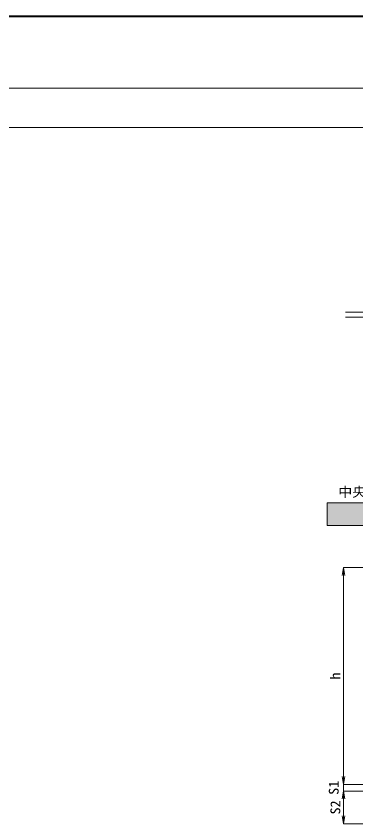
# Model space of a CAD drawing. Units: millimetres at full size; details may follow other scales. Extents: x 164402 to 209100, y 872507 to 885397.
# Drawn here: x 196458 to 197496, y 882222 to 884687 of the extents above; entities that cross this region are included whole.
import ezdxf
from ezdxf.enums import TextEntityAlignment as Align

# ---------------------------------------------------------------- set-up
doc = ezdxf.new("R2010")
doc.units = ezdxf.units.MM
doc.header["$LTSCALE"] = 40
for name, color, linetype, lineweight in [('0_2', 7, 'Continuous', 13), ('_0-0_', 7, 'Continuous', 20), ('ハッチング', 7, 'Continuous', 5), ('図枠', 7, 'Continuous', 5), ('寸法線', 7, 'Continuous', 13), ('補助線', 8, 'Continuous', 13)]:
    doc.layers.add(name, color=color, linetype=linetype, lineweight=lineweight)
doc.styles.add('ＭＳ 明朝', font='')
doc.styles.get('ＭＳ 明朝').set_extended_font_data('MS Mincho')

# ---------------------------------------------------------------- blocks, each defined once
blk = doc.blocks.new('open_arrow')
at = {"color": 0, "linetype": 'Continuous', "lineweight": -2}
blk.add_lwpolyline([(7.5, 1.25), (0, 0), (7.5, -1.25)], dxfattribs=at)

msp = doc.modelspace()

# ---------------------------------------------------------------- hatches: boundary and pattern name
at = {"layer": 'ハッチング'}
msp.add_hatch(color=256, dxfattribs=at).paths.add_polyline_path([(198011.56, 883132.29), (198021.56, 883132.29), (198026.56, 883142.29), (198036.56, 883142.29), (198041.56, 883132.29), (198061.56, 883132.29), (198066.14, 883196.3), (198072.56, 883202.29), (198066.56, 883202.29), (198011.56, 883202.29), (197407.52, 883202.29), (197407.52, 883132.29)])

# ---------------------------------------------------------------- linework, layer by layer
at = {"layer": '0_2', "lineweight": 20}
for p, q in [((197464.06, 883783.55), (198764.06, 883783.55)), ((197464.24, 883768.55), (198763.89, 883768.55))]:
    msp.add_line(p, q, dxfattribs=at)
at = {"layer": '_0-0_'}
msp.add_line((198011.56, 883202.29), (197407.52, 883202.29), dxfattribs=at)
at = {"layer": '図枠', "lineweight": 40}
msp.add_line((191547.4, 884687.22), (199347.4, 884687.22), dxfattribs=at)
at = {"layer": '図枠', "lineweight": 13}
for p, q in [((191847.4, 884467.22), (199047.4, 884467.22)), ((191847.4, 884347.22), (199047.4, 884347.22))]:
    msp.add_line(p, q, dxfattribs=at)
at = {"layer": '寸法線'}
for p, q in [((197457.99, 883004.5), (197457.99, 882342.29)), ((197844.56, 883004.5), (197457.99, 883004.5)), ((197457.99, 882390.29), (197457.99, 882274.29)), ((197814.06, 882342.29), (197457.99, 882342.29)), ((197814.06, 882342.29), (197457.99, 882342.29)), ((197704.06, 882322.29), (197457.99, 882322.29)), ((197457.99, 882322.29), (197457.99, 882222.29)), ((197704.06, 882322.29), (197457.99, 882322.29)), ((197704.06, 882222.29), (197457.99, 882222.29))]:
    msp.add_line(p, q, dxfattribs=at)
at = {"layer": '補助線'}
msp.add_line((197407.52, 883202.29), (197407.52, 883132.29), dxfattribs=at)
at = {"layer": '補助線', "lineweight": 20}
msp.add_line((198011.56, 883132.29), (197407.52, 883132.29), dxfattribs=at)

# ---------------------------------------------------------------- block references
at = {"layer": '寸法線', "xscale": 3.2, "yscale": 3.2}
for p, rotation in [((197457.99, 883004.5), 270), ((197457.99, 882342.29), 90), ((197457.99, 882342.29), 90), ((197457.99, 882322.29), 270), ((197457.99, 882322.29), 270), ((197457.99, 882222.29), 90)]:
    msp.add_blockref('open_arrow', p, dxfattribs=dict(at, rotation=rotation))

# ---------------------------------------------------------------- texts
at = {"layer": '0_2', "style": 'ＭＳ 明朝', "width": 1.05}
msp.add_text('中央分離帯', height=30.02, dxfattribs=at).set_placement((197441.51, 883211.34), align=Align.BOTTOM_LEFT)
at = {"layer": '寸法線', "style": 'ＭＳ 明朝', "width": 1.05}
for s, p in [('h', (197432.65, 882673.39)), ('S1', (197427.99, 882332.29)), ('S2', (197432.99, 882272.29))]:
    msp.add_text(s, height=30.02, rotation=90, dxfattribs=at).set_placement(p, align=Align.MIDDLE_CENTER)

doc.saveas('drawing.dxf')
